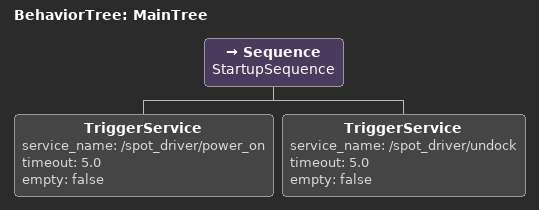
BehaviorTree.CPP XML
<root main_tree_to_execute="MainTree">
  <BehaviorTree ID="MainTree">
    <Sequence name="StartupSequence">

      <!-- POWER ON -->
      <TriggerService
          service_name="/spot_driver/power_on"
          timeout="5.0"
          empty="false"/>

      <!-- 2. Undock Spot using TriggerService -->
      <TriggerService
          service_name="/spot_driver/undock"
          timeout="5.0"
          empty="false"/>

      <!-- 3. Next steps (e.g., wait for bin pose, survey loop) go here later -->

    </Sequence>
  </BehaviorTree>
</root>
